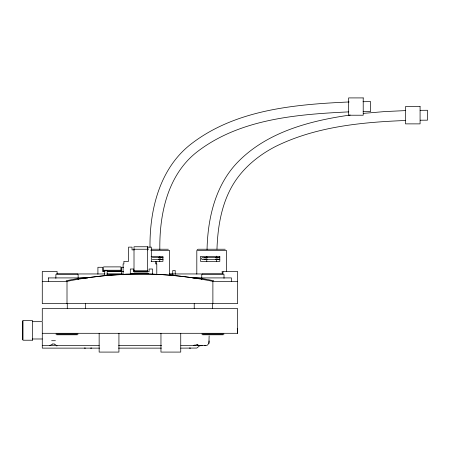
<?xml version="1.0" encoding="UTF-8"?>
<svg xmlns="http://www.w3.org/2000/svg" width="450" height="450" viewBox="0 0 450 450"><rect width="100%" height="100%" fill="white"/><g stroke="black" fill="none" stroke-linecap="round" stroke-linejoin="round"><path stroke-width="0.67" d="M78.131 279.681L78.131 274.449L55.879 274.449L55.879 278.37M156.786 274.776L156.786 263.942L156.004 263.942L156.004 262.159M169.616 275.501L169.616 250.464L150.773 250.464M175.208 274.387L175.208 270.523L172.749 270.523L172.732 274.213M224.01 278.37L224.01 274.449L201.757 274.449L201.757 279.681M226.485 271.637L226.485 250.464L196.813 250.464L196.813 274.112M42.277 333.298L237.611 333.298L237.611 308.571L42.277 308.571L42.277 320.934M159.739 261.686L159.75 259.661M159.756 258.317L159.761 256.292M48.521 281.374L48.488 277.914M206.758 261.692L206.792 259.689M206.814 258.356L206.848 256.354M216.647 261.709L216.681 259.616L217.417 259.324M216.709 258.221L216.743 256.129M150.007 247.343C149.558 209.683 159.683 168.632 190.648 144.354C235.266 109.564 294.694 104.422 349.206 101.964M159.84 249.576C159.328 214.178 167.574 174.932 196.942 151.982C239.76 118.879 296.702 114.373 348.817 111.876M207.045 249.671C207.703 218.829 215.061 186.255 236.768 163.159C266.085 132.233 309.347 120.853 350.19 115.026M216.968 249.193C217.727 227.183 221.327 204.604 232.583 185.327C242.539 168.396 258.126 155.475 275.445 146.542C315.714 126.619 361.423 122.22 405.709 120.493M204.261 345.662L207.276 345.251L208.901 343.389L209.132 335.914M208.901 343.389L209.132 340.954M158.394 257.929L159.097 257.636L160.549 257.929M160.599 257.709L160.268 257.929L161.331 257.709M158.394 259.324L159.097 259.616L159.795 259.324M160.549 259.324L159.486 259.549M197.173 249.593L197.595 249.317M204.896 257.929L205.599 257.636L206.297 257.929M205.656 257.929L206.353 257.636L207.051 257.929M204.846 259.549L205.183 259.324L204.12 259.549M207.051 259.324L206.353 259.616L205.656 259.324M215.263 257.929L215.961 257.636L216.664 257.929M217.136 257.929L218.194 257.709M216.664 259.324L215.961 259.616L215.263 259.324M206.106 259.453L204.896 259.324M180.714 348.131L196.858 348.058L199.688 345.735L202.213 345.662M52.47 344.053L49.815 345.651M194.951 345.313L197.134 344.576M161.331 259.549L160.268 259.324M204.12 257.709L205.183 257.929M217.834 259.616L218.194 259.549L217.136 259.324M197.848 345.645L197.606 345.662M104.782 275.664L104.681 270.523L107.145 270.523L107.156 275.445L105.795 275.569M104.895 275.653L105.227 275.625M363.448 113.377L384.761 111.572L405.45 110.604M105.131 275.631L105.671 275.58M105.919 275.558L89.151 277.532L85.067 278.134L85.067 278.494M90.54 348.131L91.772 348.058M204.486 345.662L205.824 345.639M363.026 101.711L370.631 101.621L370.631 111.51L363.133 111.6M420.154 110.323L427.5 110.272L427.5 120.167L420.249 120.218M134.01 249.232L148.286 249.232M151.11 249.232L168.379 249.232M198.051 249.232L225.248 249.232M134.381 249.851L132.036 249.851L132.036 247.129L128.571 247.129L128.571 261.349L123.885 261.349L123.885 263.942L123.103 263.942L123.103 274.776M147.352 249.851L147.859 249.851L147.859 247.129L151.318 247.129L151.318 261.349M151.127 256.399L162.939 256.399L162.939 261.349L151.127 261.349M152.347 257.636L161.848 257.636M203.597 257.636L218.717 257.636M152.347 259.616L161.848 259.616M203.597 259.616L218.717 259.616M123.638 267.278L121.607 267.278L121.607 271.586L107.392 271.586M103.601 270.248L120.909 270.248M134.01 270.743L147.611 270.743M103.601 271.018L104.985 271.018M107.061 271.018L120.909 271.018M123.643 271.485L121.399 271.485L121.399 273.954M105.019 271.586L102.651 271.586L102.651 267.278L97.914 267.278L97.914 274.185M56.621 273.707L77.389 273.707M131.293 273.707L148.601 273.707M202.5 273.707L223.268 273.707M77.49 273.954L104.895 273.954M107.004 273.954L122.462 273.954L122.462 274.573M169.374 273.954L202.399 273.954M106.853 274.202L121.399 274.202M169.312 274.202L173.323 274.202M48.465 277.914L87.778 277.914M192.786 277.914L231.429 277.914L231.407 281.374M42.277 281.374L67.005 281.374A362.329 362.329 0 0 1 212.884 281.374L237.611 281.374M32.389 321.677L42.277 321.677L42.277 348.126L99.546 348.131M237.24 328.354L237.611 328.354L237.611 333.298M55.879 334.041L78.131 334.041M201.757 334.041L224.01 334.041M56.621 334.777L77.389 334.777M202.5 334.777L223.268 334.777M32.389 338.985L42.277 338.985M51.632 340.712L55.412 340.712M42.277 345.662L99.186 345.662M118.614 345.662L161.623 345.662M180.922 345.662L204.559 345.662M118.558 348.131L161.421 348.131M194.822 278.494L194.822 278.134A362.576 362.576 0 0 0 148.601 274.061L126.174 274.219L106.909 275.619M189.326 348.058L190.586 348.131M84.274 348.058L85.5 348.131M216.72 257.636L217.417 257.929M54.349 344.053L55.856 344.936M159.458 257.709L159.795 257.929M222.773 273.741L222.773 271.485L237.611 271.485L237.611 303.626L42.277 303.626L42.277 271.485L57.116 271.485L57.116 273.741M212.884 281.374L212.884 303.626M212.619 303.626L212.619 308.571M194.22 303.626L194.22 308.571M180.743 333.298L180.743 352.086L160.959 352.086L160.959 333.298M156.004 261.349L156.004 263.942M152.556 274.404L152.556 269.01L149.091 269.01L149.091 271.733L133.763 271.733L133.763 269.01L130.303 269.01L130.303 274.404M120.909 271.474L120.909 266.884L103.601 266.901L103.601 271.474M118.929 333.298L118.929 352.086L99.146 352.086L99.146 333.298M85.669 303.626L85.669 308.571M67.269 303.626L67.269 308.571M67.005 281.374L67.005 303.626M22.5 320.929L22.5 339.733M194.794 345.049A3.167 1.384 -16.2 0 1 193.303 345.397M197.117 344.599A2.621 1.193 -38.2 0 1 197.522 344.565L198.298 345.189A4.326 1.423 12.6 0 1 198.27 345.313M198.067 345.223A3.414 1.119 15.8 0 1 197.482 345.353M56.824 345.493A3.257 0.45 45.9 0 1 56.739 345.938M52.487 344.081A2.194 1.716 4.2 0 1 54.304 344.126M162.18 258.086A0.99 0.911 -90 0 1 163.108 257.653M163.108 259.599A0.99 0.911 -90 0 1 162.236 259.251M219.814 259.616A0.99 0.911 -90 0 1 219.049 259.166M219.049 258.086A0.99 0.911 -90 0 1 219.814 257.636M203.147 259.324A0.99 0.911 -90 0 1 201.819 259.279A0.99 0.911 -90 0 1 201.954 257.839A0.99 0.911 -90 0 1 203.265 258.086M221.721 271.974A14.861 0.652 -0.6 0 1 223.374 272.036M194.546 278.083A18.681 1.035 11.6 0 1 213.75 280.778M66.144 280.778A18.681 1.035 -11.6 0 1 85.343 278.083M363.212 97.914L348.626 97.914L348.626 115.222L363.212 115.222L363.212 97.914M420.081 106.566L405.495 106.566L405.495 123.874L420.081 123.874L420.081 106.566M147.611 246.757L134.01 246.757L134.01 271.98L147.611 271.98L147.611 246.757M219.808 256.399L200.52 256.399L200.52 261.349L219.808 261.349L219.808 256.399M32.389 340.223L22.995 340.228L22.995 320.434L32.389 320.439L32.389 340.223"/></g></svg>
